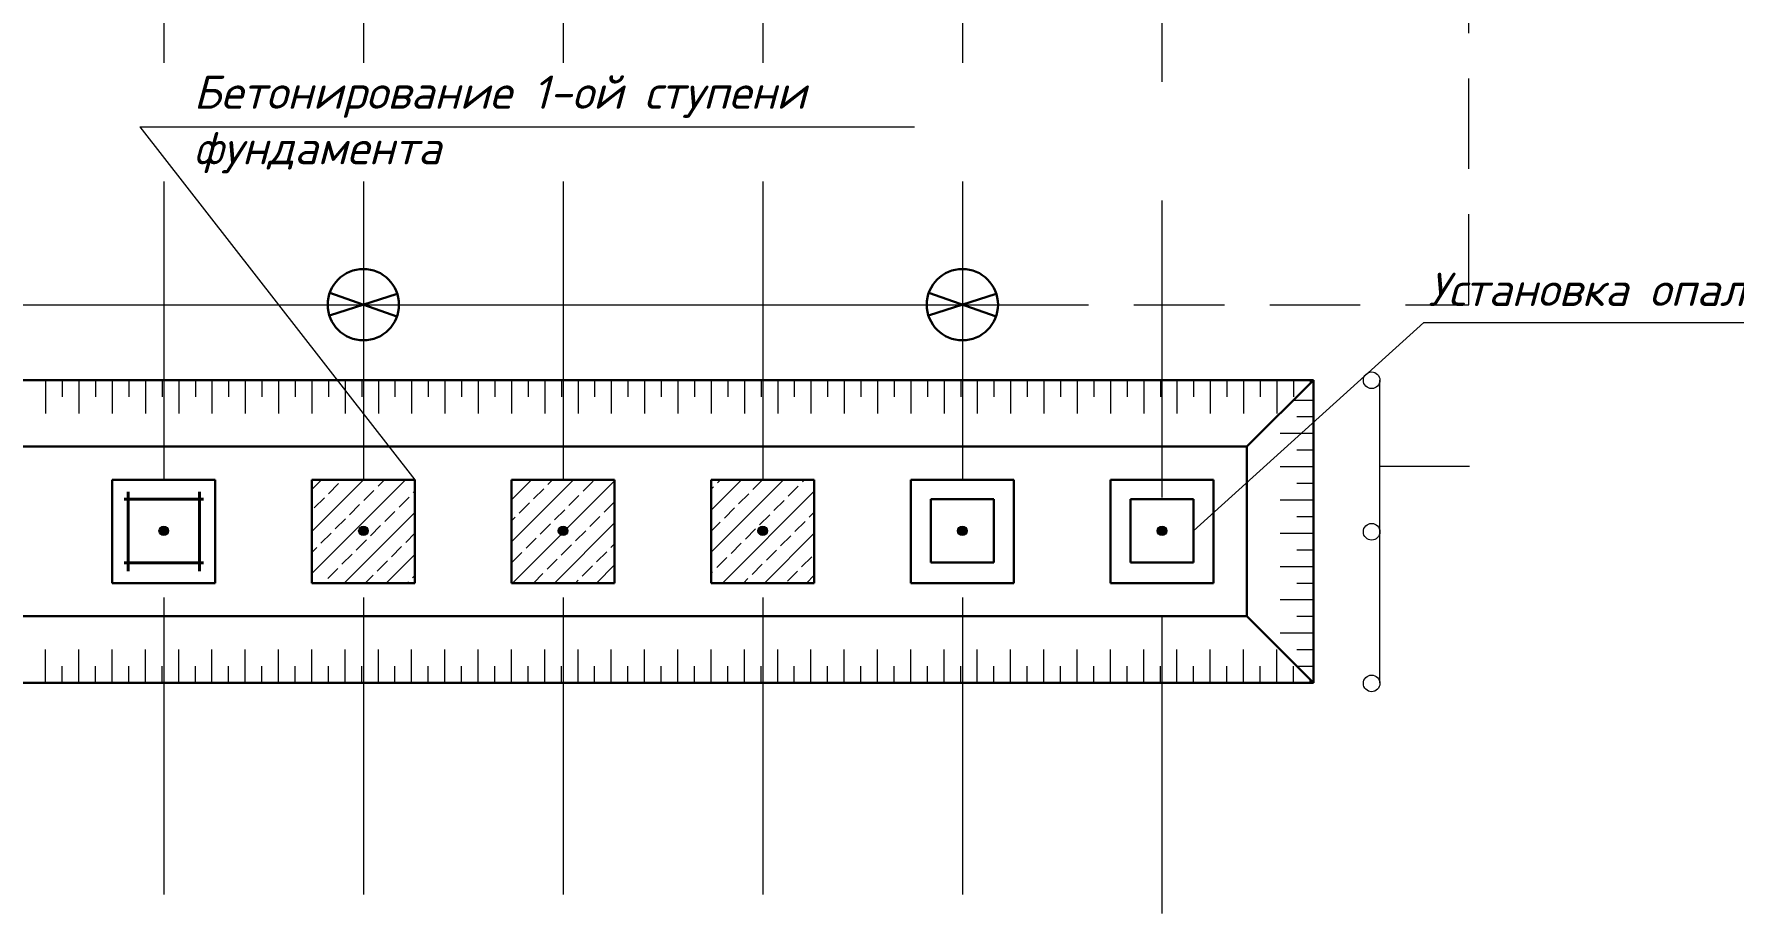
# Model space of a CAD drawing. Header units: millimetres. Extents: x 1422334 to 1587362, y 445536 to 446570.
# Drawn here: x 1585994.9 to 1586066.4, y 446448.9 to 446485.7 of the extents above; entities that cross this region are included whole.
import ezdxf

# ---------------------------------------------------------------- set-up
doc = ezdxf.new("R2010")
doc.units = ezdxf.units.MM
doc.header["$LTSCALE"] = 50
doc.linetypes.add('DASHED', pattern=[19.05, 12.7, -6.35])
doc.linetypes.add('GOST2.303 4', pattern=[7, 5, -2, 0])
for name, color, linetype, lineweight in [('fund transh', 7, 'Continuous', 30), ('Risunochki', 7, 'Continuous', 13), ('камаз', 7, 'Continuous', 13), ('Линии склона', 7, 'Continuous', 30), ('оси траншей размеры', 7, 'Continuous', 13)]:
    doc.layers.add(name, color=color, linetype=linetype, lineweight=lineweight)
doc.styles.get("Standard").update_dxf_attribs({"font": 'isocpeui.ttf'})

msp = doc.modelspace()

# ---------------------------------------------------------------- hatches: boundary and pattern name
at = {"layer": 'Risunochki', "ltscale": 10000}
h = msp.add_hatch(dxfattribs=at)
h.set_pattern_fill('JIS_STN_2.5', color=250, scale=0.5)
h.set_pattern_definition([(45, (1587044.4437, 445550.9201), (-0.8838835, 0.8838835), []), (45, (1587045.3262, 445550.9201), (-0.8838835, 0.8838835), [0.6, -0.25])])
h.paths.add_polyline_path([(1586025.595612, 446466.888175), (1586023.425612, 446466.888175), (1586023.425612, 446464.74123), (1586025.595612, 446464.74123)])
h.paths.add_polyline_path([(1586027.765612, 446466.888175), (1586025.595612, 446466.888175), (1586025.595612, 446464.74123), (1586027.765612, 446464.74123)])
h.paths.add_polyline_path([(1586027.765612, 446464.74123), (1586025.595612, 446464.74123), (1586025.595612, 446462.548175), (1586027.765612, 446462.548175)])
h.paths.add_polyline_path([(1586025.595612, 446464.74123), (1586023.425612, 446464.74123), (1586023.425612, 446462.548175), (1586025.595612, 446462.548175)])
h.paths.add_polyline_path([(1586019.365612, 446466.888175), (1586017.195612, 446466.888175), (1586017.195612, 446464.74123), (1586019.365612, 446464.74123)])
h.paths.add_polyline_path([(1586017.195612, 446466.888175), (1586015.025612, 446466.888175), (1586015.025612, 446464.74123), (1586017.195612, 446464.74123)])
h.paths.add_polyline_path([(1586017.195612, 446464.74123), (1586015.025612, 446464.74123), (1586015.025612, 446462.548175), (1586017.195612, 446462.548175)])
h.paths.add_polyline_path([(1586019.365612, 446464.74123), (1586017.195612, 446464.74123), (1586017.195612, 446462.548175), (1586019.365612, 446462.548175)])
h.paths.add_polyline_path([(1586010.965612, 446464.74123), (1586008.795612, 446464.74123), (1586008.795612, 446462.548175), (1586010.965612, 446462.548175)])
h.paths.add_polyline_path([(1586008.795612, 446464.74123), (1586006.625612, 446464.74123), (1586006.625612, 446462.548175), (1586008.795612, 446462.548175)])
h.paths.add_polyline_path([(1586008.795612, 446466.888175), (1586006.625612, 446466.888175), (1586006.625612, 446464.74123), (1586008.795612, 446464.74123)])
h.paths.add_polyline_path([(1586010.965612, 446466.888175), (1586008.795612, 446466.888175), (1586008.795612, 446464.74123), (1586010.965612, 446464.74123)])
h = msp.add_hatch(color=250, dxfattribs=at)
h.dxf.hatch_style = 1
h.paths.add_polyline_path([(1586000.595612, 446464.741167), (1586000.395612, 446464.74123), (1586000.395612, 446464.94123, 0.414213562), (1586000.195612, 446464.74123, 0.999843327)])
h.paths.add_polyline_path([(1586000.395612, 446464.94123), (1586000.395612, 446464.74123), (1586000.595612, 446464.741167, 0.414305349)])
h = msp.add_hatch(color=250, dxfattribs=at)
h.dxf.hatch_style = 1
h.paths.add_polyline_path([(1586008.995612, 446464.741167), (1586008.795612, 446464.74123), (1586008.795612, 446464.94123, 0.414213562), (1586008.595612, 446464.74123, 0.999843327)])
h.paths.add_polyline_path([(1586008.795612, 446464.94123), (1586008.795612, 446464.74123), (1586008.995612, 446464.741167, 0.414305349)])
h = msp.add_hatch(color=250, dxfattribs=at)
h.dxf.hatch_style = 1
h.paths.add_polyline_path([(1586017.395612, 446464.741167), (1586017.195612, 446464.74123), (1586017.195612, 446464.94123, 0.414213562), (1586016.995612, 446464.74123, 0.999843327)])
h.paths.add_polyline_path([(1586017.195612, 446464.94123), (1586017.195612, 446464.74123), (1586017.395612, 446464.741167, 0.414305349)])
h = msp.add_hatch(color=250, dxfattribs=at)
h.dxf.hatch_style = 1
h.paths.add_polyline_path([(1586025.795612, 446464.741167), (1586025.595612, 446464.74123), (1586025.595612, 446464.94123, 0.414213562), (1586025.395612, 446464.74123, 0.999843327)])
h.paths.add_polyline_path([(1586025.595612, 446464.94123), (1586025.595612, 446464.74123), (1586025.795612, 446464.741167, 0.414305349)])
h = msp.add_hatch(color=250, dxfattribs=at)
h.dxf.hatch_style = 1
h.paths.add_polyline_path([(1586034.195612, 446464.741167), (1586033.995612, 446464.74123), (1586033.995612, 446464.94123, 0.414213562), (1586033.795612, 446464.74123, 0.999843327)])
h.paths.add_polyline_path([(1586033.995612, 446464.94123), (1586033.995612, 446464.74123), (1586034.195612, 446464.741167, 0.414305349)])
h = msp.add_hatch(color=250, dxfattribs=at)
h.dxf.hatch_style = 1
h.paths.add_polyline_path([(1586042.595612, 446464.741167), (1586042.395612, 446464.74123), (1586042.395612, 446464.94123, 0.414213562), (1586042.195612, 446464.74123, 0.999843327)])
h.paths.add_polyline_path([(1586042.395612, 446464.94123), (1586042.395612, 446464.74123), (1586042.595612, 446464.741167, 0.414305349)])

# ---------------------------------------------------------------- linework, layer by layer
at = {"layer": 'fund transh', "ltscale": 10000}
for p, q in [((1586002.565612, 446466.888175, 8264.642599), (1585998.225612, 446466.888175, 8264.642599)), ((1585998.225612, 446466.888175, 8264.642599), (1585998.225612, 446462.548175, 8264.642599)), ((1586002.565612, 446462.548175, 8264.642599), (1586002.565612, 446466.888175, 8264.642599)), ((1586010.965612, 446466.888175, 8264.642599), (1586006.625612, 446466.888175, 8264.642599)), ((1586006.625612, 446466.888175, 8264.642599), (1586006.625612, 446462.548175, 8264.642599)), ((1586010.965612, 446462.548175, 8264.642599), (1586010.965612, 446466.888175, 8264.642599)), ((1586019.365612, 446466.888175, 8264.642599), (1586015.025612, 446466.888175, 8264.642599)), ((1586015.025612, 446466.888175, 8264.642599), (1586015.025612, 446462.548175, 8264.642599)), ((1586019.365612, 446462.548175, 8264.642599), (1586019.365612, 446466.888175, 8264.642599)), ((1586027.765612, 446466.888175, 8264.642599), (1586023.425612, 446466.888175, 8264.642599)), ((1586023.425612, 446466.888175, 8264.642599), (1586023.425612, 446462.548175, 8264.642599)), ((1586027.765612, 446462.548175, 8264.642599), (1586027.765612, 446466.888175, 8264.642599)), ((1586036.165612, 446466.888175, 8264.642599), (1586031.825612, 446466.888175, 8264.642599)), ((1586031.825612, 446466.888175, 8264.642599), (1586031.825612, 446462.548175, 8264.642599)), ((1586036.165612, 446462.548175, 8264.642599), (1586036.165612, 446466.888175, 8264.642599)), ((1586044.565612, 446466.888175, 8264.642599), (1586040.225612, 446466.888175, 8264.642599)), ((1586040.225612, 446466.888175, 8264.642599), (1586040.225612, 446462.548175, 8264.642599)), ((1586044.565612, 446462.548175, 8264.642599), (1586044.565612, 446466.888175, 8264.642599)), ((1586032.665612, 446463.41123, 8264.642599), (1586032.665612, 446466.07123, 8264.642599)), ((1586032.665612, 446466.07123, 8264.642599), (1586035.325612, 446466.07123, 8264.642599)), ((1586035.325612, 446466.07123, 8264.642599), (1586035.325612, 446463.41123, 8264.642599)), ((1586041.065612, 446463.41123, 8264.642599), (1586041.065612, 446466.07123, 8264.642599)), ((1586041.065612, 446466.07123, 8264.642599), (1586043.725612, 446466.07123, 8264.642599)), ((1586043.725612, 446466.07123, 8264.642599), (1586043.725612, 446463.41123, 8264.642599)), ((1586035.325612, 446463.41123, 8264.642599), (1586032.665612, 446463.41123, 8264.642599)), ((1586043.725612, 446463.41123, 8264.642599), (1586041.065612, 446463.41123, 8264.642599)), ((1585998.225612, 446462.548175, 8264.642599), (1586002.565612, 446462.548175, 8264.642599)), ((1586006.625612, 446462.548175, 8264.642599), (1586010.965612, 446462.548175, 8264.642599)), ((1586015.025612, 446462.548175, 8264.642599), (1586019.365612, 446462.548175, 8264.642599)), ((1586023.425612, 446462.548175, 8264.642599), (1586027.765612, 446462.548175, 8264.642599)), ((1586031.825612, 446462.548175, 8264.642599), (1586036.165612, 446462.548175, 8264.642599)), ((1586040.225612, 446462.548175, 8264.642599), (1586044.565612, 446462.548175, 8264.642599))]:
    msp.add_line(p, q, dxfattribs=at)
at = {"layer": 'fund transh', "lineweight": 40, "ltscale": 10000}
for p, q in [((1585998.893468, 446466.388175, 8264.642599), (1585998.893468, 446463.048175, 8264.642599)), ((1586001.897756, 446466.388175, 8264.642599), (1586001.897756, 446463.048175, 8264.642599)), ((1586002.065612, 446466.080149, 8264.642599), (1585998.725612, 446466.080149, 8264.642599)), ((1586002.065612, 446463.402311, 8264.642599), (1585998.725612, 446463.402311, 8264.642599))]:
    msp.add_line(p, q, dxfattribs=at)
at = {"layer": 'Risunochki', "linetype": 'DASHED', "ltscale": 0.006}
for p, q in [((1586055.298327, 446474.259674, 8264.642599), (1586055.298327, 446507.859674, 8264.642599)), ((1586035.495611, 446474.259674, 8264.642599), (1586055.298327, 446474.259674, 8264.642599))]:
    msp.add_line(p, q, dxfattribs=at)
at = {"layer": 'Risunochki', "ltscale": 10000}
for p, q in [((1585982.095612, 446474.26123, 8264.642599), (1586035.495612, 446474.26123, 8264.642599)), ((1586051.565612, 446467.467403, 8264.642599), (1586055.325612, 446467.467403, 8264.642599))]:
    msp.add_line(p, q, dxfattribs=at)
at = {"layer": 'Risunochki', "lineweight": 30, "ltscale": 10000}
for p, q in [((1586007.364691, 446473.805633, 8264.642599), (1586010.222964, 446474.716827, 8264.642599)), ((1586007.377747, 446474.755916, 8264.642599), (1586010.209909, 446473.766544, 8264.642599)), ((1586032.566476, 446473.805633, 8264.642599), (1586035.424749, 446474.716827, 8264.642599)), ((1586032.579531, 446474.755916, 8264.642599), (1586035.411693, 446473.766544, 8264.642599))]:
    msp.add_line(p, q, dxfattribs=at)
for centre in [(1586008.793828, 446474.26123, 8264.642599), (1586033.995612, 446474.26123, 8264.642599)]:
    msp.add_circle(centre, 1.5, dxfattribs=at)
at = {"layer": 'Risunochki', "ltscale": 10000}
for centre in [(1586000.395612, 446464.74123, 8264.642599), (1586008.795612, 446464.74123, 8264.642599), (1586017.195612, 446464.74123, 8264.642599), (1586025.595612, 446464.74123, 8264.642599), (1586033.995612, 446464.74123, 8264.642599), (1586042.395612, 446464.74123, 8264.642599)]:
    msp.add_circle(centre, 0.2, dxfattribs=at)
at = {"layer": 'камаз', "ltscale": 10000}
for p, q in [((1585999.396906, 446481.742361, 8264.642599), (1586010.965612, 446466.888175, 8264.642599)), ((1585999.396906, 446481.742361, 8264.642599), (1586031.982625, 446481.742361, 8264.642599)), ((1586053.416849, 446473.50835, 8264.642599), (1586043.725612, 446464.74123, 8264.642599)), ((1586053.416849, 446473.50835, 8264.642599), (1586086.002568, 446473.50835, 8264.642599))]:
    msp.add_line(p, q, dxfattribs=at)
at = {"layer": 'Линии склона', "ltscale": 10000}
for p, q in [((1585968.825612, 446471.088175, 8264.642599), (1586048.765612, 446471.088175, 8264.642599)), ((1586045.965612, 446468.288175, 8264.642599), (1586048.765612, 446471.088175, 8264.642599)), ((1586048.765612, 446471.088175, 8264.642599), (1586048.765612, 446458.348175, 8264.642599)), ((1585971.625612, 446468.288175, 8264.642599), (1586045.965612, 446468.288175, 8264.642599)), ((1586045.965612, 446468.288175, 8264.642599), (1586045.965612, 446461.148175, 8264.642599)), ((1586045.965612, 446461.148175, 8264.642599), (1585971.625612, 446461.148175, 8264.642599)), ((1586045.965612, 446461.148175, 8264.642599), (1586048.765612, 446458.348175, 8264.642599)), ((1586048.765612, 446458.348175, 8264.642599), (1585968.825612, 446458.348175, 8264.642599))]:
    msp.add_line(p, q, dxfattribs=at)
at = {"layer": 'оси траншей размеры', "linetype": 'GOST2.303 4', "ltscale": 0.05}
for p, q in [((1586000.395612, 446531.94123, 8264.642599), (1586000.395612, 446410.071933, 8264.642599)), ((1586008.795612, 446531.94123, 8264.642599), (1586008.795612, 446410.071933, 8264.642599)), ((1586017.195612, 446531.94123, 8264.642599), (1586017.195612, 446410.071933, 8264.642599)), ((1586025.595612, 446531.94123, 8264.642599), (1586025.595612, 446410.071933, 8264.642599)), ((1586033.995612, 446531.94123, 8264.642599), (1586033.995612, 446410.071933, 8264.642599)), ((1586042.395612, 446431.14123, 8264.642599), (1586042.395612, 446531.94123, 8264.642599))]:
    msp.add_line(p, q, dxfattribs=at)
at = {"layer": 'оси траншей размеры', "ltscale": 10000}
for p, q in [((1585995.425612, 446471.088175, 8264.642599), (1585995.425612, 446469.688175, 8264.642599)), ((1585996.125612, 446471.088175, 8264.642599), (1585996.125612, 446470.388175, 8264.642599)), ((1585996.825612, 446471.088175, 8264.642599), (1585996.825612, 446469.688175, 8264.642599)), ((1585997.525612, 446471.088175, 8264.642599), (1585997.525612, 446470.388175, 8264.642599)), ((1585998.225612, 446471.088175, 8264.642599), (1585998.225612, 446469.688175, 8264.642599)), ((1585998.225612, 446471.088175, 8264.642599), (1585998.925612, 446471.088175, 8264.642599)), ((1585998.925612, 446471.088175, 8264.642599), (1585998.925612, 446470.388175, 8264.642599)), ((1585999.625612, 446471.088175, 8264.642599), (1585999.625612, 446469.688175, 8264.642599)), ((1586000.325612, 446471.088175, 8264.642599), (1586000.325612, 446470.388175, 8264.642599)), ((1586001.025612, 446471.088175, 8264.642599), (1586001.025612, 446469.688175, 8264.642599)), ((1586001.725612, 446471.088175, 8264.642599), (1586001.725612, 446470.388175, 8264.642599)), ((1586002.425612, 446471.088175, 8264.642599), (1586002.425612, 446469.688175, 8264.642599)), ((1586002.425612, 446471.088175, 8264.642599), (1586003.125612, 446471.088175, 8264.642599)), ((1586003.125612, 446471.088175, 8264.642599), (1586003.125612, 446470.388175, 8264.642599)), ((1586003.825612, 446471.088175, 8264.642599), (1586003.825612, 446469.688175, 8264.642599)), ((1586004.525612, 446471.088175, 8264.642599), (1586004.525612, 446470.388175, 8264.642599)), ((1586005.225612, 446471.088175, 8264.642599), (1586005.225612, 446469.688175, 8264.642599)), ((1586005.925612, 446471.088175, 8264.642599), (1586005.925612, 446470.388175, 8264.642599)), ((1586006.625612, 446471.088175, 8264.642599), (1586006.625612, 446469.688175, 8264.642599)), ((1586006.625612, 446471.088175, 8264.642599), (1586007.325612, 446471.088175, 8264.642599)), ((1586007.325612, 446471.088175, 8264.642599), (1586007.325612, 446470.388175, 8264.642599)), ((1586008.025612, 446471.088175, 8264.642599), (1586008.025612, 446469.688175, 8264.642599)), ((1586008.725612, 446471.088175, 8264.642599), (1586008.725612, 446470.388175, 8264.642599)), ((1586009.425612, 446471.088175, 8264.642599), (1586009.425612, 446469.688175, 8264.642599)), ((1586010.125612, 446471.088175, 8264.642599), (1586010.125612, 446470.388175, 8264.642599)), ((1586010.825612, 446471.088175, 8264.642599), (1586010.825612, 446469.688175, 8264.642599)), ((1586010.825612, 446471.088175, 8264.642599), (1586011.525612, 446471.088175, 8264.642599)), ((1586011.525612, 446471.088175, 8264.642599), (1586011.525612, 446470.388175, 8264.642599)), ((1586012.225612, 446471.088175, 8264.642599), (1586012.225612, 446469.688175, 8264.642599)), ((1586012.925612, 446471.088175, 8264.642599), (1586012.925612, 446470.388175, 8264.642599)), ((1586013.625612, 446471.088175, 8264.642599), (1586013.625612, 446469.688175, 8264.642599)), ((1586014.325612, 446471.088175, 8264.642599), (1586014.325612, 446470.388175, 8264.642599)), ((1586015.025612, 446471.088175, 8264.642599), (1586015.025612, 446469.688175, 8264.642599)), ((1586015.025612, 446471.088175, 8264.642599), (1586015.725612, 446471.088175, 8264.642599)), ((1586015.725612, 446471.088175, 8264.642599), (1586015.725612, 446470.388175, 8264.642599)), ((1586016.425612, 446471.088175, 8264.642599), (1586016.425612, 446469.688175, 8264.642599)), ((1586017.125612, 446471.088175, 8264.642599), (1586017.125612, 446470.388175, 8264.642599)), ((1586017.825612, 446471.088175, 8264.642599), (1586017.825612, 446469.688175, 8264.642599)), ((1586018.525612, 446471.088175, 8264.642599), (1586018.525612, 446470.388175, 8264.642599)), ((1586019.225612, 446471.088175, 8264.642599), (1586019.225612, 446469.688175, 8264.642599)), ((1586019.225612, 446471.088175, 8264.642599), (1586019.925612, 446471.088175, 8264.642599)), ((1586019.925612, 446471.088175, 8264.642599), (1586019.925612, 446470.388175, 8264.642599)), ((1586020.625612, 446471.088175, 8264.642599), (1586020.625612, 446469.688175, 8264.642599)), ((1586021.325612, 446471.088175, 8264.642599), (1586021.325612, 446470.388175, 8264.642599)), ((1586022.025612, 446471.088175, 8264.642599), (1586022.025612, 446469.688175, 8264.642599)), ((1586022.725612, 446471.088175, 8264.642599), (1586022.725612, 446470.388175, 8264.642599)), ((1586023.425612, 446471.088175, 8264.642599), (1586023.425612, 446469.688175, 8264.642599)), ((1586023.425612, 446471.088175, 8264.642599), (1586024.125612, 446471.088175, 8264.642599)), ((1586024.125612, 446471.088175, 8264.642599), (1586024.125612, 446470.388175, 8264.642599)), ((1586024.825612, 446471.088175, 8264.642599), (1586024.825612, 446469.688175, 8264.642599)), ((1586025.525612, 446471.088175, 8264.642599), (1586025.525612, 446470.388175, 8264.642599)), ((1586026.225612, 446471.088175, 8264.642599), (1586026.225612, 446469.688175, 8264.642599)), ((1586026.925612, 446471.088175, 8264.642599), (1586026.925612, 446470.388175, 8264.642599)), ((1586027.625612, 446471.088175, 8264.642599), (1586027.625612, 446469.688175, 8264.642599)), ((1586027.625612, 446471.088175, 8264.642599), (1586028.325612, 446471.088175, 8264.642599)), ((1586028.325612, 446471.088175, 8264.642599), (1586028.325612, 446470.388175, 8264.642599)), ((1586029.025612, 446471.088175, 8264.642599), (1586029.025612, 446469.688175, 8264.642599)), ((1586029.725612, 446471.088175, 8264.642599), (1586029.725612, 446470.388175, 8264.642599)), ((1586030.425612, 446471.088175, 8264.642599), (1586030.425612, 446469.688175, 8264.642599)), ((1586031.125612, 446471.088175, 8264.642599), (1586031.125612, 446470.388175, 8264.642599)), ((1586031.825612, 446471.088175, 8264.642599), (1586031.825612, 446469.688175, 8264.642599)), ((1586031.825612, 446471.088175, 8264.642599), (1586032.525612, 446471.088175, 8264.642599)), ((1586032.525612, 446471.088175, 8264.642599), (1586032.525612, 446470.388175, 8264.642599)), ((1586033.225612, 446471.088175, 8264.642599), (1586033.225612, 446469.688175, 8264.642599)), ((1586033.925612, 446471.088175, 8264.642599), (1586033.925612, 446470.388175, 8264.642599)), ((1586034.625612, 446471.088175, 8264.642599), (1586034.625612, 446469.688175, 8264.642599)), ((1586035.325612, 446471.088175, 8264.642599), (1586035.325612, 446470.388175, 8264.642599)), ((1586036.025612, 446471.088175, 8264.642599), (1586036.025612, 446469.688175, 8264.642599)), ((1586036.025612, 446471.088175, 8264.642599), (1586036.725612, 446471.088175, 8264.642599)), ((1586036.725612, 446471.088175, 8264.642599), (1586036.725612, 446470.388175, 8264.642599)), ((1586037.425612, 446471.088175, 8264.642599), (1586037.425612, 446469.688175, 8264.642599)), ((1586038.125612, 446471.088175, 8264.642599), (1586038.125612, 446470.388175, 8264.642599)), ((1586038.825612, 446471.088175, 8264.642599), (1586038.825612, 446469.688175, 8264.642599)), ((1586039.525612, 446471.088175, 8264.642599), (1586039.525612, 446470.388175, 8264.642599)), ((1586040.225612, 446471.088175, 8264.642599), (1586040.225612, 446469.688175, 8264.642599)), ((1586040.225612, 446471.088175, 8264.642599), (1586040.925612, 446471.088175, 8264.642599)), ((1586040.925612, 446471.088175, 8264.642599), (1586040.925612, 446470.388175, 8264.642599)), ((1586041.625612, 446471.088175, 8264.642599), (1586041.625612, 446469.688175, 8264.642599)), ((1586042.325612, 446471.088175, 8264.642599), (1586042.325612, 446470.388175, 8264.642599)), ((1586043.025612, 446471.088175, 8264.642599), (1586043.025612, 446469.688175, 8264.642599)), ((1586043.725612, 446471.088175, 8264.642599), (1586043.725612, 446470.388175, 8264.642599)), ((1586044.425612, 446471.088175, 8264.642599), (1586044.425612, 446469.688175, 8264.642599)), ((1586044.425612, 446471.088175, 8264.642599), (1586045.125612, 446471.088175, 8264.642599)), ((1586045.125612, 446471.088175, 8264.642599), (1586045.125612, 446470.388175, 8264.642599)), ((1586045.825612, 446471.088175, 8264.642599), (1586045.825612, 446469.688175, 8264.642599)), ((1586046.525612, 446471.088175, 8264.642599), (1586046.525612, 446470.388175, 8264.642599)), ((1586047.225612, 446471.088175, 8264.642599), (1586047.225612, 446469.688175, 8264.642599)), ((1586047.925612, 446471.088175, 8264.642599), (1586047.925612, 446470.388175, 8264.642599)), ((1586048.625612, 446471.088175, 8264.642599), (1586048.625612, 446470.948175, 8264.642599)), ((1586051.565612, 446458.348175, 8264.642599), (1586051.565612, 446471.088175, 8264.642599)), ((1586048.765612, 446470.234283, 8264.642599), (1586047.911719, 446470.234283, 8264.642599)), ((1586048.765612, 446469.534283, 8264.642599), (1586048.065612, 446469.534283, 8264.642599)), ((1586048.765612, 446468.834283, 8264.642599), (1586047.365612, 446468.834283, 8264.642599)), ((1586048.765612, 446468.134283, 8264.642599), (1586048.065612, 446468.134283, 8264.642599)), ((1586048.765612, 446467.434283, 8264.642599), (1586047.365612, 446467.434283, 8264.642599)), ((1586048.765612, 446466.734283, 8264.642599), (1586048.065612, 446466.734283, 8264.642599)), ((1586048.765612, 446466.034283, 8264.642599), (1586047.365612, 446466.034283, 8264.642599)), ((1586048.765612, 446465.334283, 8264.642599), (1586048.065612, 446465.334283, 8264.642599)), ((1586048.765612, 446464.634283, 8264.642599), (1586047.365612, 446464.634283, 8264.642599)), ((1586048.765612, 446463.934283, 8264.642599), (1586048.065612, 446463.934283, 8264.642599)), ((1586048.765612, 446463.234283, 8264.642599), (1586047.365612, 446463.234283, 8264.642599)), ((1586048.765612, 446462.534283, 8264.642599), (1586048.065612, 446462.534283, 8264.642599)), ((1586048.765612, 446461.834283, 8264.642599), (1586047.365612, 446461.834283, 8264.642599)), ((1586048.765612, 446461.134283, 8264.642599), (1586048.065612, 446461.134283, 8264.642599)), ((1586048.765612, 446460.434283, 8264.642599), (1586047.365612, 446460.434283, 8264.642599)), ((1585995.425612, 446458.348175, 8264.642599), (1585995.425612, 446459.748175, 8264.642599)), ((1585996.825612, 446458.348175, 8264.642599), (1585996.825612, 446459.748175, 8264.642599)), ((1585998.225612, 446458.348175, 8264.642599), (1585998.225612, 446459.748175, 8264.642599)), ((1585999.625612, 446458.348175, 8264.642599), (1585999.625612, 446459.748175, 8264.642599)), ((1586001.025612, 446458.348175, 8264.642599), (1586001.025612, 446459.748175, 8264.642599)), ((1586002.425612, 446458.348175, 8264.642599), (1586002.425612, 446459.748175, 8264.642599)), ((1586003.825612, 446458.348175, 8264.642599), (1586003.825612, 446459.748175, 8264.642599)), ((1586005.225612, 446458.348175, 8264.642599), (1586005.225612, 446459.748175, 8264.642599)), ((1586006.625612, 446458.348175, 8264.642599), (1586006.625612, 446459.748175, 8264.642599)), ((1586008.025612, 446458.348175, 8264.642599), (1586008.025612, 446459.748175, 8264.642599)), ((1586009.425612, 446458.348175, 8264.642599), (1586009.425612, 446459.748175, 8264.642599)), ((1586010.825612, 446458.348175, 8264.642599), (1586010.825612, 446459.748175, 8264.642599)), ((1586012.225612, 446458.348175, 8264.642599), (1586012.225612, 446459.748175, 8264.642599)), ((1586013.625612, 446458.348175, 8264.642599), (1586013.625612, 446459.748175, 8264.642599)), ((1586015.025612, 446458.348175, 8264.642599), (1586015.025612, 446459.748175, 8264.642599)), ((1586016.425612, 446458.348175, 8264.642599), (1586016.425612, 446459.748175, 8264.642599)), ((1586017.825612, 446458.348175, 8264.642599), (1586017.825612, 446459.748175, 8264.642599)), ((1586019.225612, 446458.348175, 8264.642599), (1586019.225612, 446459.748175, 8264.642599)), ((1586020.625612, 446458.348175, 8264.642599), (1586020.625612, 446459.748175, 8264.642599)), ((1586022.025612, 446458.348175, 8264.642599), (1586022.025612, 446459.748175, 8264.642599)), ((1586023.425612, 446458.348175, 8264.642599), (1586023.425612, 446459.748175, 8264.642599)), ((1586024.825612, 446458.348175, 8264.642599), (1586024.825612, 446459.748175, 8264.642599)), ((1586026.225612, 446458.348175, 8264.642599), (1586026.225612, 446459.748175, 8264.642599)), ((1586027.625612, 446458.348175, 8264.642599), (1586027.625612, 446459.748175, 8264.642599)), ((1586029.025612, 446458.348175, 8264.642599), (1586029.025612, 446459.748175, 8264.642599)), ((1586030.425612, 446458.348175, 8264.642599), (1586030.425612, 446459.748175, 8264.642599)), ((1586031.825612, 446458.348175, 8264.642599), (1586031.825612, 446459.748175, 8264.642599)), ((1586033.225612, 446458.348175, 8264.642599), (1586033.225612, 446459.748175, 8264.642599)), ((1586034.625612, 446458.348175, 8264.642599), (1586034.625612, 446459.748175, 8264.642599)), ((1586036.025612, 446458.348175, 8264.642599), (1586036.025612, 446459.748175, 8264.642599)), ((1586037.425612, 446458.348175, 8264.642599), (1586037.425612, 446459.748175, 8264.642599)), ((1586038.825612, 446458.348175, 8264.642599), (1586038.825612, 446459.748175, 8264.642599)), ((1586040.225612, 446458.348175, 8264.642599), (1586040.225612, 446459.748175, 8264.642599)), ((1586041.625612, 446458.348175, 8264.642599), (1586041.625612, 446459.748175, 8264.642599)), ((1586043.025612, 446458.348175, 8264.642599), (1586043.025612, 446459.748175, 8264.642599)), ((1586044.425612, 446458.348175, 8264.642599), (1586044.425612, 446459.748175, 8264.642599)), ((1586045.825612, 446458.348175, 8264.642599), (1586045.825612, 446459.748175, 8264.642599)), ((1586047.225612, 446458.348175, 8264.642599), (1586047.225612, 446459.748175, 8264.642599)), ((1586048.765612, 446459.734283, 8264.642599), (1586048.065612, 446459.734283, 8264.642599)), ((1585996.125612, 446458.348175, 8264.642599), (1585996.125612, 446459.048175, 8264.642599)), ((1585997.525612, 446458.348175, 8264.642599), (1585997.525612, 446459.048175, 8264.642599)), ((1585998.225612, 446458.348175, 8264.642599), (1585998.925612, 446458.348175, 8264.642599)), ((1585998.925612, 446458.348175, 8264.642599), (1585998.925612, 446459.048175, 8264.642599)), ((1586000.325612, 446458.348175, 8264.642599), (1586000.325612, 446459.048175, 8264.642599)), ((1586001.725612, 446458.348175, 8264.642599), (1586001.725612, 446459.048175, 8264.642599)), ((1586002.425612, 446458.348175, 8264.642599), (1586003.125612, 446458.348175, 8264.642599)), ((1586003.125612, 446458.348175, 8264.642599), (1586003.125612, 446459.048175, 8264.642599)), ((1586004.525612, 446458.348175, 8264.642599), (1586004.525612, 446459.048175, 8264.642599)), ((1586005.925612, 446458.348175, 8264.642599), (1586005.925612, 446459.048175, 8264.642599)), ((1586006.625612, 446458.348175, 8264.642599), (1586007.325612, 446458.348175, 8264.642599)), ((1586007.325612, 446458.348175, 8264.642599), (1586007.325612, 446459.048175, 8264.642599)), ((1586008.725612, 446458.348175, 8264.642599), (1586008.725612, 446459.048175, 8264.642599)), ((1586010.125612, 446458.348175, 8264.642599), (1586010.125612, 446459.048175, 8264.642599)), ((1586010.825612, 446458.348175, 8264.642599), (1586011.525612, 446458.348175, 8264.642599)), ((1586011.525612, 446458.348175, 8264.642599), (1586011.525612, 446459.048175, 8264.642599)), ((1586012.925612, 446458.348175, 8264.642599), (1586012.925612, 446459.048175, 8264.642599)), ((1586014.325612, 446458.348175, 8264.642599), (1586014.325612, 446459.048175, 8264.642599)), ((1586015.025612, 446458.348175, 8264.642599), (1586015.725612, 446458.348175, 8264.642599)), ((1586015.725612, 446458.348175, 8264.642599), (1586015.725612, 446459.048175, 8264.642599)), ((1586017.125612, 446458.348175, 8264.642599), (1586017.125612, 446459.048175, 8264.642599)), ((1586018.525612, 446458.348175, 8264.642599), (1586018.525612, 446459.048175, 8264.642599)), ((1586019.225612, 446458.348175, 8264.642599), (1586019.925612, 446458.348175, 8264.642599)), ((1586019.925612, 446458.348175, 8264.642599), (1586019.925612, 446459.048175, 8264.642599)), ((1586021.325612, 446458.348175, 8264.642599), (1586021.325612, 446459.048175, 8264.642599)), ((1586022.725612, 446458.348175, 8264.642599), (1586022.725612, 446459.048175, 8264.642599)), ((1586023.425612, 446458.348175, 8264.642599), (1586024.125612, 446458.348175, 8264.642599)), ((1586024.125612, 446458.348175, 8264.642599), (1586024.125612, 446459.048175, 8264.642599)), ((1586025.525612, 446458.348175, 8264.642599), (1586025.525612, 446459.048175, 8264.642599)), ((1586026.925612, 446458.348175, 8264.642599), (1586026.925612, 446459.048175, 8264.642599)), ((1586027.625612, 446458.348175, 8264.642599), (1586028.325612, 446458.348175, 8264.642599)), ((1586028.325612, 446458.348175, 8264.642599), (1586028.325612, 446459.048175, 8264.642599)), ((1586029.725612, 446458.348175, 8264.642599), (1586029.725612, 446459.048175, 8264.642599)), ((1586031.125612, 446458.348175, 8264.642599), (1586031.125612, 446459.048175, 8264.642599)), ((1586031.825612, 446458.348175, 8264.642599), (1586032.525612, 446458.348175, 8264.642599)), ((1586032.525612, 446458.348175, 8264.642599), (1586032.525612, 446459.048175, 8264.642599)), ((1586033.925612, 446458.348175, 8264.642599), (1586033.925612, 446459.048175, 8264.642599)), ((1586035.325612, 446458.348175, 8264.642599), (1586035.325612, 446459.048175, 8264.642599)), ((1586036.025612, 446458.348175, 8264.642599), (1586036.725612, 446458.348175, 8264.642599)), ((1586036.725612, 446458.348175, 8264.642599), (1586036.725612, 446459.048175, 8264.642599)), ((1586038.125612, 446458.348175, 8264.642599), (1586038.125612, 446459.048175, 8264.642599)), ((1586039.525612, 446458.348175, 8264.642599), (1586039.525612, 446459.048175, 8264.642599)), ((1586040.225612, 446458.348175, 8264.642599), (1586040.925612, 446458.348175, 8264.642599)), ((1586040.925612, 446458.348175, 8264.642599), (1586040.925612, 446459.048175, 8264.642599)), ((1586042.325612, 446458.348175, 8264.642599), (1586042.325612, 446459.048175, 8264.642599)), ((1586043.725612, 446458.348175, 8264.642599), (1586043.725612, 446459.048175, 8264.642599)), ((1586044.425612, 446458.348175, 8264.642599), (1586045.125612, 446458.348175, 8264.642599)), ((1586045.125612, 446458.348175, 8264.642599), (1586045.125612, 446459.048175, 8264.642599)), ((1586046.525612, 446458.348175, 8264.642599), (1586046.525612, 446459.048175, 8264.642599)), ((1586047.925612, 446458.348175, 8264.642599), (1586047.925612, 446459.048175, 8264.642599)), ((1586048.765612, 446459.034283, 8264.642599), (1586048.079505, 446459.034283, 8264.642599)), ((1586048.625612, 446458.348175, 8264.642599), (1586048.625612, 446458.488175, 8264.642599))]:
    msp.add_line(p, q, dxfattribs=at)
for centre in [(1586051.215886, 446471.078973, 8264.642599), (1586051.215886, 446464.704323, 8264.642599), (1586051.215612, 446458.325112, 8264.642599)]:
    msp.add_circle(centre, 0.35, dxfattribs=at)

# ---------------------------------------------------------------- texts
at = {"layer": 'камаз', "ltscale": 10000, "char_height": 1.4, "attachment_point": 1}
for s, insert in [('Бетонирование 1-ой ступени фундамента', (1586001.651506, 446483.904516, 8264.642599)), ('Установка опалубки 2-ой ступени', (1586053.584123, 446475.6071, 8264.642599))]:
    msp.add_mtext_dynamic_manual_height_columns(s, width=32.41844459, gutter_width=25, heights=[0], dxfattribs=dict(at, insert=insert))

doc.saveas('drawing.dxf')
